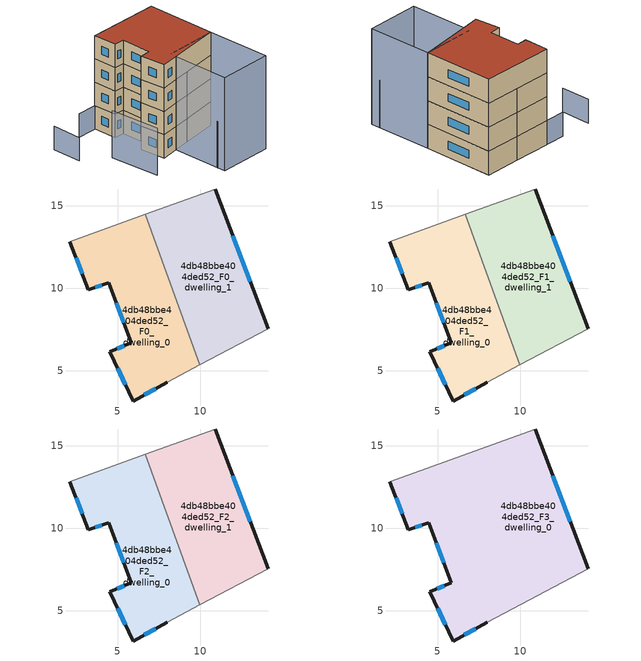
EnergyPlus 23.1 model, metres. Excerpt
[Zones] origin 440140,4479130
4db48bbe404ded52_F0_dwelling_0
 floor ground (EU_floor_Construction): 6.68,14.47 9.99,5.35 7.99,4.28 5.93,3.16 4.53,6.13 5.82,6.7 4.45,10.33 3.22,9.91 2.1,12.81 z0
 wall outside (EU_wall_Construction): 2.1,12.81 3.22,9.91 4.45,10.33 5.82,6.7 4.53,6.13 5.93,3.16 7.99,4.28 z0:3
 wall adiabatic (EU_wall_Construction): 6.68,14.47 2.1,12.81 / 7.99,4.28 9.99,5.35 z0:3
 wall to 4db48bbe404ded52_F0_dwelling_1 (EU_wall_Construction): 9.99,5.35 6.68,14.47 z0:3
 window (EU_Window_Construction): 4.9,9.11 5.36,7.91 / 3.63,10.05 4.04,10.19 / 2.47,11.84 2.84,10.88 / 6.62,3.53 7.31,3.91 / 5,5.14 5.47,4.15 / 5.39,6.51 4.96,6.32 z1:2
4db48bbe404ded52_F0_dwelling_1
 floor ground (EU_floor_Construction): 10.92,16.02 14.12,7.55 9.99,5.35 6.68,14.47 z0
 wall outside (EU_wall_Construction): 14.12,7.55 10.92,16.02 z0:3
 wall adiabatic (EU_wall_Construction): 10.92,16.02 6.68,14.47 / 9.99,5.35 14.12,7.55 z0:3
 window (EU_Window_Construction): 13.05,10.38 11.99,13.19 z1:2
4db48bbe404ded52_F1_dwelling_0
 floor to 4db48bbe404ded52_F0_dwelling_0 (EU_floor_Construction): 6.68,14.47 9.99,5.35 7.99,4.28 5.93,3.16 4.53,6.13 5.82,6.7 4.45,10.33 3.21,9.91 2.1,12.81 z3
 wall outside (EU_wall_Construction): 2.1,12.81 3.22,9.91 4.45,10.33 5.82,6.7 4.53,6.13 5.93,3.16 7.99,4.28 z3:6
 wall adiabatic (EU_wall_Construction): 6.68,14.47 2.1,12.81 / 7.99,4.28 9.99,5.35 z3:6
 wall to 4db48bbe404ded52_F1_dwelling_1 (EU_wall_Construction): 9.99,5.35 6.68,14.47 z3:6
 window (EU_Window_Construction): 4.9,9.11 5.36,7.91 / 3.63,10.05 4.04,10.19 / 2.47,11.84 2.84,10.88 / 6.62,3.53 7.31,3.91 / 5,5.14 5.47,4.15 / 5.39,6.51 4.96,6.32 z4:5
4db48bbe404ded52_F1_dwelling_1
 floor to 4db48bbe404ded52_F0_dwelling_1 (EU_floor_Construction): 10.92,16.02 14.12,7.55 9.99,5.35 6.68,14.47 z3
 wall outside (EU_wall_Construction): 14.12,7.55 10.92,16.02 z3:6
 wall adiabatic (EU_wall_Construction): 10.92,16.02 6.68,14.47 / 9.99,5.35 14.12,7.55 z3:6
 window (EU_Window_Construction): 13.05,10.38 11.99,13.19 z4:5
4db48bbe404ded52_F2_dwelling_0
 floor to 4db48bbe404ded52_F1_dwelling_0 (EU_floor_Construction): 6.68,14.47 9.99,5.35 7.99,4.28 5.93,3.16 4.53,6.13 5.82,6.7 4.45,10.33 3.21,9.91 2.1,12.81 z6
 wall outside (EU_wall_Construction): 2.1,12.81 3.22,9.91 4.45,10.33 5.82,6.7 4.53,6.13 5.93,3.16 7.99,4.28 z6:9
 wall adiabatic (EU_wall_Construction): 6.68,14.47 2.1,12.81 / 7.99,4.28 9.99,5.35 z6:9
 wall to 4db48bbe404ded52_F2_dwelling_1 (EU_wall_Construction): 9.99,5.35 6.68,14.47 z6:9
 window (EU_Window_Construction): 4.9,9.11 5.36,7.91 / 3.63,10.05 4.04,10.19 / 2.47,11.84 2.84,10.88 / 6.62,3.53 7.31,3.91 / 5,5.14 5.47,4.15 / 5.39,6.51 4.96,6.32 z7:8
4db48bbe404ded52_F2_dwelling_1
 floor to 4db48bbe404ded52_F1_dwelling_1 (EU_floor_Construction): 10.92,16.02 14.12,7.55 9.99,5.35 6.68,14.47 z6
 wall outside (EU_wall_Construction): 14.12,7.55 10.92,16.02 z6:9
 wall adiabatic (EU_wall_Construction): 10.92,16.02 6.68,14.47 / 9.99,5.35 14.12,7.55 z6:9
 window (EU_Window_Construction): 13.05,10.38 11.99,13.19 z7:8
4db48bbe404ded52_F3_dwelling_0
 floor to 4db48bbe404ded52_F2_dwelling_0 (EU_floor_Construction): 6.68,14.47 9.99,5.35 7.99,4.28 5.93,3.16 4.53,6.13 5.82,6.7 4.45,10.33 3.21,9.91 2.1,12.81 z9
 floor to 4db48bbe404ded52_F2_dwelling_1 (EU_floor_Construction): 10.92,16.02 14.12,7.55 9.99,5.35 6.68,14.47 z9
 wall outside (EU_wall_Construction): 2.1,12.81 3.22,9.91 4.45,10.33 5.82,6.7 4.53,6.13 5.93,3.16 7.99,4.28 / 14.12,7.55 10.92,16.02 z9:12
 wall adiabatic (EU_wall_Construction): 10.92,16.02 2.1,12.81 / 7.99,4.28 14.12,7.55 z9:12
 window (EU_Window_Construction): 4.9,9.11 5.36,7.91 / 3.63,10.05 4.04,10.19 / 2.47,11.84 2.84,10.88 / 13.05,10.38 11.99,13.19 / 6.62,3.53 7.31,3.91 / 5,5.14 5.47,4.15 / 5.39,6.51 4.96,6.32 z10:11
 roof outside (EU_roof_Construction): 14.12,7.55 10.92,16.02 2.1,12.81 3.22,9.91 4.45,10.33 5.82,6.7 4.53,6.13 5.93,3.16 7.99,4.28 z12
shading: 10.24,-1.59 16.62,0.94 / 0.79,5.96 3.44,0.05 z0:6; 10.64,-2.6 7.69,5.08 / 7.69,5.08 14.13,7.55 / 14.13,7.55 17.07,-0.13 / 17.07,-0.13 10.64,-2.6 z0:12; -4.14,10.56 -2.85,6.99 / 10.94,15.96 -0.33,11.93 z0:3
[Building]
EU S2 Campaign: North Axis=0; Terrain=City; Solar Distribution=FullExterior
[Site:Location]
Madrid: Latitude=40.5; Longitude=-3.5; Time Zone=1; Elevation=609
[SizingPeriod:WeatherFileDays]
AnnualSizingPeriod: Begin Month=1; Begin Day of Month=1; End Month=12; End Day of Month=31; Day of Week for Start Day=Monday; Use Weather File Daylight Saving Period=No; Use Weather File Rain and Snow Indicators=No
[MATERIAL]
EU_InternalMass_Material: Roughness=MediumRough; Thickness=0.1; Conductivity=1; Density=1800; Specific Heat=900; Thermal Absorptance=0.9; Solar Absorptance=0.7; Visible Absorptance=0.7
[MATERIAL:NOMASS] Roughness=MediumRough; Thermal Absorptance=0.9; Solar Absorptance=0.7; Visible Absorptance=0.7
Name | Thermal Resistance
EU_wall_NoMass | 0.459673
EU_roof_NoMass | 0.495815
EU_floor_NoMass | 0.788942
[WINDOWMATERIAL:SIMPLEGLAZINGSYSTEM]
EU_Window_SimpleGlazing: UFactor=4.26103; Solar Heat Gain Coefficient=0.85; Visible Transmittance=0.85
[CONSTRUCTION]
EU_wall_Construction: EU_wall_NoMass
EU_roof_Construction: EU_roof_NoMass
EU_floor_Construction: EU_floor_NoMass
EU_InternalMass_Construction: EU_InternalMass_Material
EU_Window_Construction: EU_Window_SimpleGlazing
[ZONE] Type=1; Multiplier=1; Ceiling Height=autocalculate; Floor Area=autocalculate; Part of Total Floor Area=Yes
Name | Volume
4db48bbe404ded52_F0_dwelling_0 | 128.827
4db48bbe404ded52_F1_dwelling_0; 4db48bbe404ded52_F2_dwelling_0 | 128.828
4db48bbe404ded52_F3_dwelling_0 | 257.655
4db48bbe404ded52_F0_dwelling_1; 4db48bbe404ded52_F1_dwelling_1; 4db48bbe404ded52_F2_dwelling_1 | 128.833
[INTERNALMASS] Construction=EU_InternalMass_Construction
Name | Zone or ZoneList | Surface Area
4db48bbe404ded52_F0_dwelling_0_EU_InternalMass | 4db48bbe404ded52_F0_dwelling_0 | 42.9426
4db48bbe404ded52_F0_dwelling_1_EU_InternalMass | 4db48bbe404ded52_F0_dwelling_1 | 42.9443
4db48bbe404ded52_F1_dwelling_0_EU_InternalMass | 4db48bbe404ded52_F1_dwelling_0 | 42.9426
4db48bbe404ded52_F1_dwelling_1_EU_InternalMass | 4db48bbe404ded52_F1_dwelling_1 | 42.9443
4db48bbe404ded52_F2_dwelling_0_EU_InternalMass | 4db48bbe404ded52_F2_dwelling_0 | 42.9426
4db48bbe404ded52_F2_dwelling_1_EU_InternalMass | 4db48bbe404ded52_F2_dwelling_1 | 42.9443
4db48bbe404ded52_F3_dwelling_0_EU_InternalMass | 4db48bbe404ded52_F3_dwelling_0 | 85.8859
[OTHEREQUIPMENT] Fuel Type=Electricity; Design Level Calculation Method=Watts/Area; Power per Zone Floor Area=1; Fraction Latent=0; Fraction Radiant=0; Fraction Lost=0; Carbon Dioxide Generation Rate=0; EndUse Subcategory=EU_Step8_InternalGains
Name | Zone or ZoneList or Space or SpaceList | Schedule
EU_Step8_InternalGain_4db48bbe404ded52_F0_dwelling_0_f000 | 4db48bbe404ded52_F0_dwelling_0 | EU_Step8_GainSchedule_4db48bbe404ded52_F0_dwelling_0_f000
EU_Step8_InternalGain_4db48bbe404ded52_F0_dwelling_1_f000 | 4db48bbe404ded52_F0_dwelling_1 | EU_Step8_GainSchedule_4db48bbe404ded52_F0_dwelling_1_f000
EU_Step8_InternalGain_4db48bbe404ded52_F1_dwelling_0_f000 | 4db48bbe404ded52_F1_dwelling_0 | EU_Step8_GainSchedule_4db48bbe404ded52_F1_dwelling_0_f000
EU_Step8_InternalGain_4db48bbe404ded52_F1_dwelling_1_f000 | 4db48bbe404ded52_F1_dwelling_1 | EU_Step8_GainSchedule_4db48bbe404ded52_F1_dwelling_1_f000
EU_Step8_InternalGain_4db48bbe404ded52_F2_dwelling_0_f000 | 4db48bbe404ded52_F2_dwelling_0 | EU_Step8_GainSchedule_4db48bbe404ded52_F2_dwelling_0_f000
EU_Step8_InternalGain_4db48bbe404ded52_F2_dwelling_1_f000 | 4db48bbe404ded52_F2_dwelling_1 | EU_Step8_GainSchedule_4db48bbe404ded52_F2_dwelling_1_f000
EU_Step8_InternalGain_4db48bbe404ded52_F3_dwelling_0_f000 | 4db48bbe404ded52_F3_dwelling_0 | EU_Step8_GainSchedule_4db48bbe404ded52_F3_dwelling_0_f000
[ZONEVENTILATION:DESIGNFLOWRATE] Schedule=EU_AlwaysOn; Design Flow Rate Calculation Method=AirChanges/Hour; Air Changes per Hour=0.719161; Ventilation Type=Natural; Fan Pressure Rise=0; Fan Total Efficiency=1; Constant Term Coefficient=1; Temperature Term Coefficient=0; Velocity Term Coefficient=0; Velocity Squared Term Coefficient=0; Minimum Indoor Temperature=-100; Maximum Indoor Temperature=100; Delta Temperature=-100; Minimum Outdoor Temperature=-100; Maximum Outdoor Temperature=100; Maximum Wind Speed=40
Name | Zone or ZoneList or Space or SpaceList
EU_ConstantAir_4db48bbe404ded52_F0_dwelling_0 | 4db48bbe404ded52_F0_dwelling_0
EU_ConstantAir_4db48bbe404ded52_F0_dwelling_1 | 4db48bbe404ded52_F0_dwelling_1
EU_ConstantAir_4db48bbe404ded52_F1_dwelling_0 | 4db48bbe404ded52_F1_dwelling_0
EU_ConstantAir_4db48bbe404ded52_F1_dwelling_1 | 4db48bbe404ded52_F1_dwelling_1
EU_ConstantAir_4db48bbe404ded52_F2_dwelling_0 | 4db48bbe404ded52_F2_dwelling_0
EU_ConstantAir_4db48bbe404ded52_F2_dwelling_1 | 4db48bbe404ded52_F2_dwelling_1
EU_ConstantAir_4db48bbe404ded52_F3_dwelling_0 | 4db48bbe404ded52_F3_dwelling_0
[HVACTEMPLATE:THERMOSTAT] Constant Heating Setpoint=20; Constant Cooling Setpoint=50
EU_HeatOnly_4db48bbe404ded52_F0_dwelling_0; EU_HeatOnly_4db48bbe404ded52_F0_dwelling_1; EU_HeatOnly_4db48bbe404ded52_F1_dwelling_0; EU_HeatOnly_4db48bbe404ded52_F1_dwelling_1; EU_HeatOnly_4db48bbe404ded52_F2_dwelling_0; EU_HeatOnly_4db48bbe404ded52_F2_dwelling_1; EU_HeatOnly_4db48bbe404ded52_F3_dwelling_0
[HVACTEMPLATE:ZONE:IDEALLOADSAIRSYSTEM] System Availability Schedule=EU_AlwaysOn; Maximum Heating Supply Air Temperature=50; Minimum Cooling Supply Air Temperature=13; Maximum Heating Supply Air Humidity Ratio=0.0156; Minimum Cooling Supply Air Humidity Ratio=0.0077; Heating Limit=NoLimit; Cooling Limit=NoLimit; Heating Availability Schedule=EU_AlwaysOn; Cooling Availability Schedule=EU_CoolingOff; Dehumidification Control Type=ConstantSensibleHeatRatio; Cooling Sensible Heat Ratio=0.7; Dehumidification Setpoint=60; Humidification Control Type=None; Humidification Setpoint=30; Outdoor Air Method=None; Outdoor Air Flow Rate per Person=0.00944; Outdoor Air Flow Rate per Zone Floor Area=0; Outdoor Air Flow Rate per Zone=0; Demand Controlled Ventilation Type=None; Outdoor Air Economizer Type=NoEconomizer; Heat Recovery Type=None; Sensible Heat Recovery Effectiveness=0.7; Latent Heat Recovery Effectiveness=0.65
Name | Template Thermostat
4db48bbe404ded52_F0_dwelling_0 | EU_HeatOnly_4db48bbe404ded52_F0_dwelling_0
4db48bbe404ded52_F0_dwelling_1 | EU_HeatOnly_4db48bbe404ded52_F0_dwelling_1
4db48bbe404ded52_F1_dwelling_0 | EU_HeatOnly_4db48bbe404ded52_F1_dwelling_0
4db48bbe404ded52_F1_dwelling_1 | EU_HeatOnly_4db48bbe404ded52_F1_dwelling_1
4db48bbe404ded52_F2_dwelling_0 | EU_HeatOnly_4db48bbe404ded52_F2_dwelling_0
4db48bbe404ded52_F2_dwelling_1 | EU_HeatOnly_4db48bbe404ded52_F2_dwelling_1
4db48bbe404ded52_F3_dwelling_0 | EU_HeatOnly_4db48bbe404ded52_F3_dwelling_0
[SIZING:ZONE] Zone Cooling Design Supply Air Temperature Input Method=SupplyAirTemperature; Zone Cooling Design Supply Air Temperature=13; Zone Heating Design Supply Air Temperature Input Method=SupplyAirTemperature; Zone Heating Design Supply Air Temperature=50; Zone Cooling Design Supply Air Humidity Ratio=0.008; Zone Heating Design Supply Air Humidity Ratio=0.008; Cooling Design Air Flow Method=DesignDay; Cooling Design Air Flow Rate=0; Cooling Minimum Air Flow per Zone Floor Area=0.000762; Cooling Minimum Air Flow=0; Cooling Minimum Air Flow Fraction=0.2; Heating Design Air Flow Method=DesignDay; Heating Design Air Flow Rate=0; Heating Maximum Air Flow per Zone Floor Area=0.002032; Heating Maximum Air Flow=0.141576; Heating Maximum Air Flow Fraction=0.3; Account for Dedicated Outdoor Air System=No; Dedicated Outdoor Air System Control Strategy=NeutralSupplyAir; Dedicated Outdoor Air Low Setpoint Temperature for Design=autosize; Dedicated Outdoor Air High Setpoint Temperature for Design=autosize; Zone Load Sizing Method=Sensible Load Only No Latent Load; Zone Latent Cooling Design Supply Air Humidity Ratio Input Method=HumidityRatioDifference; Zone Cooling Design Supply Air Humidity Ratio Difference=0.005; Zone Latent Heating Design Supply Air Humidity Ratio Input Method=HumidityRatioDifference; Zone Humidification Design Supply Air Humidity Ratio Difference=0.005
4db48bbe404ded52_F0_dwelling_0; 4db48bbe404ded52_F0_dwelling_1; 4db48bbe404ded52_F1_dwelling_0; 4db48bbe404ded52_F1_dwelling_1; 4db48bbe404ded52_F2_dwelling_0; 4db48bbe404ded52_F2_dwelling_1; 4db48bbe404ded52_F3_dwelling_0
[SCHEDULE:CONSTANT]
Name | Hourly Value
EU_AlwaysOn | 1
EU_CoolingOff | 0
[SCHEDULE:FILE] Column Number=1; Rows to Skip at Top=0; Number of Hours of Data=8760; Column Separator=Comma; Interpolate to Timestep=No; Minutes per Item=60; Adjust Schedule for Daylight Savings=Yes
Name | File
EU_Step8_GainSchedule_4db48bbe404ded52_F0_dwelling_0_f000 | ../../schedules/4db48bbe404ded52/4db48bbe404ded52_F0_dwelling_0_f000_gain.csv
EU_Step8_GainSchedule_4db48bbe404ded52_F0_dwelling_1_f000 | ../../schedules/4db48bbe404ded52/4db48bbe404ded52_F0_dwelling_1_f000_gain.csv
EU_Step8_GainSchedule_4db48bbe404ded52_F1_dwelling_0_f000 | ../../schedules/4db48bbe404ded52/4db48bbe404ded52_F1_dwelling_0_f000_gain.csv
EU_Step8_GainSchedule_4db48bbe404ded52_F1_dwelling_1_f000 | ../../schedules/4db48bbe404ded52/4db48bbe404ded52_F1_dwelling_1_f000_gain.csv
EU_Step8_GainSchedule_4db48bbe404ded52_F2_dwelling_0_f000 | ../../schedules/4db48bbe404ded52/4db48bbe404ded52_F2_dwelling_0_f000_gain.csv
EU_Step8_GainSchedule_4db48bbe404ded52_F2_dwelling_1_f000 | ../../schedules/4db48bbe404ded52/4db48bbe404ded52_F2_dwelling_1_f000_gain.csv
EU_Step8_GainSchedule_4db48bbe404ded52_F3_dwelling_0_f000 | ../../schedules/4db48bbe404ded52/4db48bbe404ded52_F3_dwelling_0_f000_gain.csv
